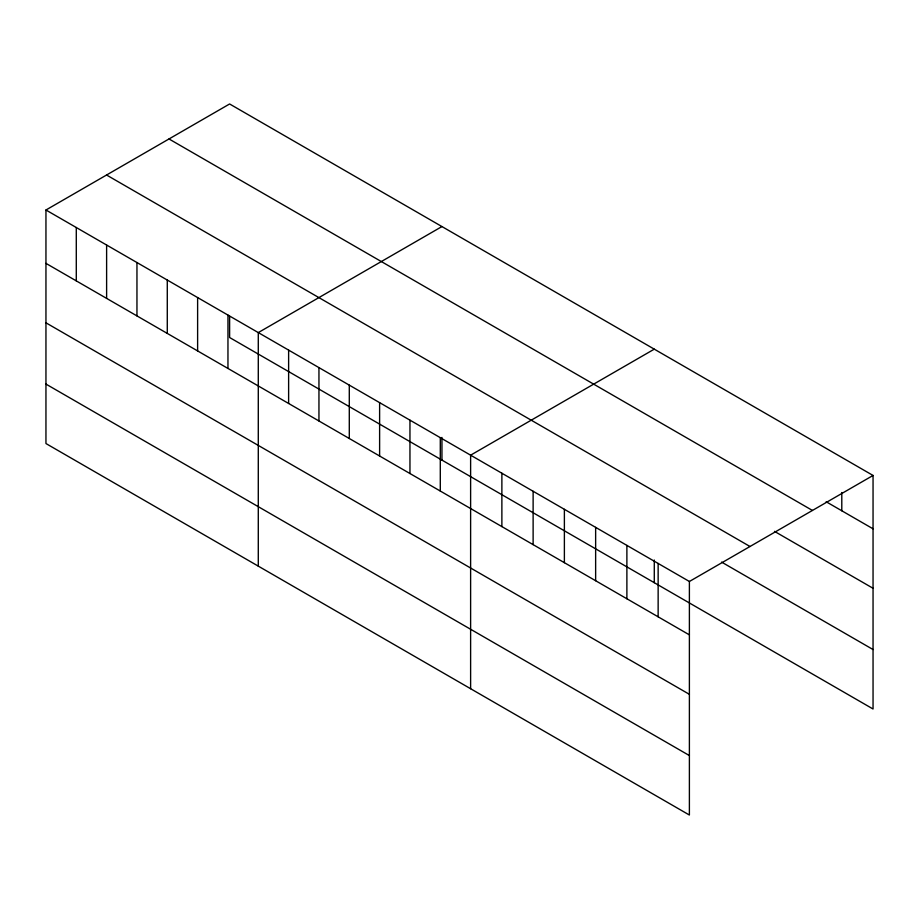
<?xml version="1.0" encoding="UTF-8"?>
<svg xmlns="http://www.w3.org/2000/svg" width="919" height="919" viewBox="0 0 919 919"><rect width="100%" height="100%" fill="white"/><g stroke="black" fill="none" stroke-linecap="round" stroke-linejoin="round"><path stroke-width="1.38" d="M45.95 210.003L689.388 581.486L689.388 815.027L45.95 443.544L45.95 210.003L229.612 103.973L873.05 475.456L873.05 708.997L229.612 337.514L229.612 316.274M441.947 226.556L258.285 332.598L258.285 566.138M654.282 349.151L470.62 455.181L470.62 688.722M689.388 581.486L873.05 475.456M826.17 501.751L873.05 528.816M169.004 138.964L812.442 510.447M774.487 531.366L873.05 588.275M106.558 175.012L749.996 546.495M721.599 562.095L873.05 649.538M45.95 263.362L689.388 634.857M45.95 322.822L689.388 694.316M45.95 384.085L689.388 755.567M841.793 492.515L841.793 510.78M658.142 563.45L658.142 616.81M654.282 560.039L654.282 582.692M626.884 545.404L626.884 598.763M595.638 527.357L595.638 580.716M564.381 509.321L564.381 562.681M533.123 491.274L533.123 544.634M501.877 473.228L501.877 526.587M441.947 437.444L441.947 460.097M440.293 437.674L440.293 491.033M409.954 420.155L409.954 473.526M379.616 402.648L379.616 456.008M349.289 385.13L349.289 438.489M318.95 367.623L318.95 420.982M288.623 350.105L288.623 403.464M227.958 315.079L227.958 368.439M197.619 297.572L197.619 350.932M167.281 280.054L167.281 333.413M136.954 262.535L136.954 315.906M106.615 245.028L106.615 298.388M76.288 227.51L76.288 280.881"/></g></svg>
